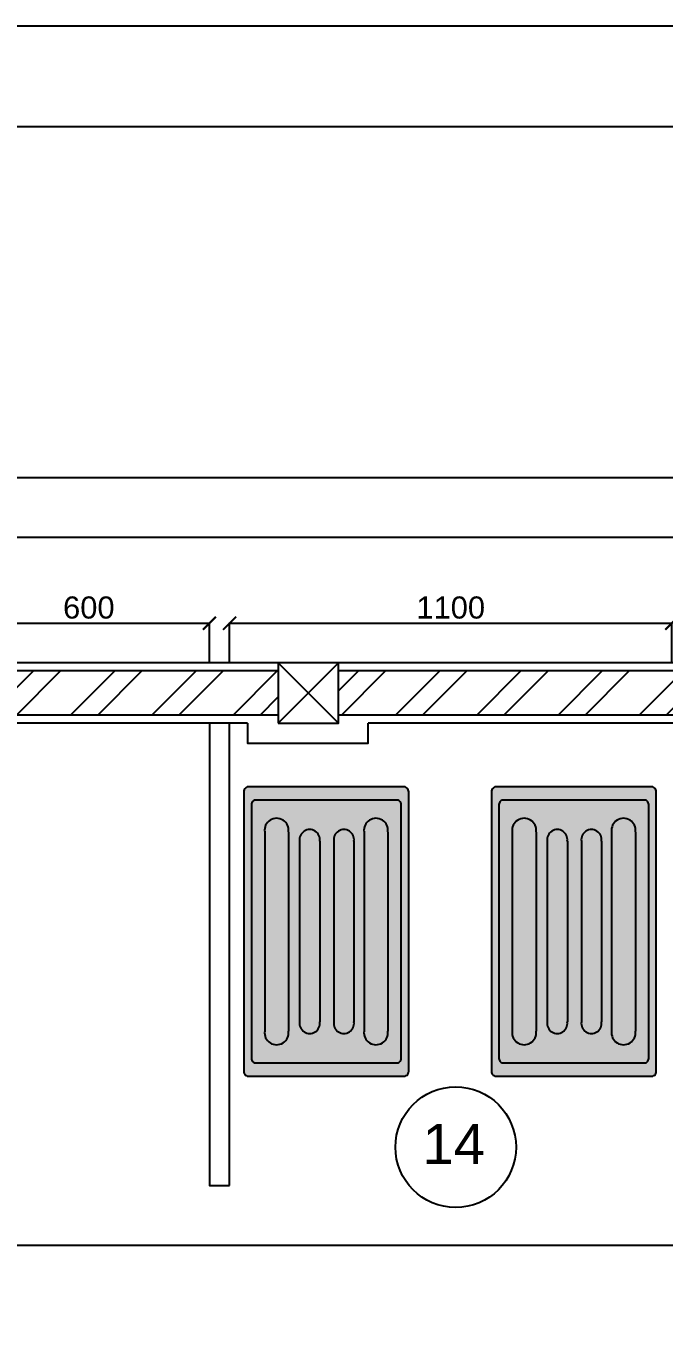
# Model space of a CAD drawing. Header units: millimetres. Extents: x -10849 to 51582, y -14593 to 28921.
# Drawn here: x 21033 to 22620, y 2456 to 5684 of the extents above; entities that cross this region are included whole.
import ezdxf

# ---------------------------------------------------------------- set-up
doc = ezdxf.new("R2010")
doc.units = ezdxf.units.MM
doc.styles.get("Standard").update_dxf_attribs({"font": 'arial.ttf'})
doc.dimstyles.new('ISO-25', dxfattribs={"dimtxt": 55, "dimasz": 32.5, "dimexe": 1.25, "dimexo": 0.625, "dimgap": 10.63, "dimtad": 1, "dimdec": 0, "dimtxsty": 'Standard', "dimblk": 'ARCHTICK', "dimcen": 2.5, "dimclrd": 40, "dimclre": 40, "dimclrt": 256, "dimadec": 0, "dimazin": 0, "dimtfac": 1, "dimtdec": 0, "dimtmove": 0, "dimatfit": 3, "dimldrblk": 'DOT', "dimfxl": 1, "dimarcsym": 0})

# ---------------------------------------------------------------- blocks, each defined once
blk = doc.blocks.new('_ArchTick')
at = {"color": 0, "linetype": 'ByBlock', "const_width": 0.15}
blk.add_lwpolyline([(-0.5, -0.5), (0.5, 0.5)], dxfattribs=at)
blk = doc.blocks.new('*D22')
at = {"color": 40, "lineweight": -2, "transparency": 16777216}
for p, q in [((17438.9, 4099.8), (17438.9, 4413.2)), ((17438.9, 4411.9), (23938.9, 4411.9)), ((23938.9, 4099.8), (23938.9, 4413.2))]:
    blk.add_line(p, q, dxfattribs=at)
at = {"layer": 'Defpoints', "color": 0, "transparency": 16777216}
for p in [(23938.9, 4411.9), (17438.9, 4099.1), (23938.9, 4099.1)]:
    blk.add_point(p, dxfattribs=at)
at = {"color": 40, "lineweight": -2, "transparency": 16777216, "xscale": 32.5, "yscale": 32.5, "zscale": 32.5, "rotation": 180}
blk.add_blockref('_ArchTick', (17438.9, 4411.9), dxfattribs=at)
at = {"color": 40, "lineweight": -2, "transparency": 16777216, "xscale": 32.5, "yscale": 32.5, "zscale": 32.5}
blk.add_blockref('_ArchTick', (23938.9, 4411.9), dxfattribs=at)
at = {"transparency": 16777216, "insert": (20688.9, 4450.7), "char_height": 55, "attachment_point": 5}
blk.add_mtext('6500', dxfattribs=at)
blk = doc.blocks.new('_Dot')
at = {"color": 0, "lineweight": -2}
blk.add_line((-0.5, 0), (-1, 0), dxfattribs=at)
at = {"color": 0, "const_width": 0.5}
blk.add_lwpolyline([(-0.25, 0, 1), (0.25, 0, 1)], format="xyb", close=True, dxfattribs=at)
blk = doc.blocks.new('*D28')
at = {"color": 40, "lineweight": -2, "transparency": 16777216}
for p, q in [((20889.1, 4099.8), (20889.1, 4199.1)), ((20889.1, 4197.8), (21489.2, 4197.8)), ((21489.2, 4099.8), (21489.2, 4199.1))]:
    blk.add_line(p, q, dxfattribs=at)
at = {"layer": 'Defpoints', "color": 0, "transparency": 16777216}
for p in [(21489.2, 4197.8), (20889.1, 4099.1), (21489.2, 4099.1)]:
    blk.add_point(p, dxfattribs=at)
at = {"color": 40, "lineweight": -2, "transparency": 16777216, "xscale": 32.5, "yscale": 32.5, "zscale": 32.5, "rotation": 180}
blk.add_blockref('_ArchTick', (20889.1, 4197.8), dxfattribs=at)
at = {"color": 40, "lineweight": -2, "transparency": 16777216, "xscale": 32.5, "yscale": 32.5, "zscale": 32.5}
blk.add_blockref('_ArchTick', (21489.2, 4197.8), dxfattribs=at)
at = {"transparency": 16777216, "insert": (21189.2, 4236.5), "char_height": 55, "attachment_point": 5}
blk.add_mtext('600', dxfattribs=at)
blk = doc.blocks.new('*D30')
at = {"color": 40, "lineweight": -2, "transparency": 16777216}
for p, q in [((21539.2, 4099.8), (21539.2, 4199.1)), ((21539.2, 4197.8), (22639.3, 4197.8)), ((22639.3, 4099.8), (22639.3, 4199.1))]:
    blk.add_line(p, q, dxfattribs=at)
at = {"layer": 'Defpoints', "color": 0, "transparency": 16777216}
for p in [(22639.3, 4197.8), (21539.2, 4099.1), (22639.3, 4099.1)]:
    blk.add_point(p, dxfattribs=at)
at = {"color": 40, "lineweight": -2, "transparency": 16777216, "xscale": 32.5, "yscale": 32.5, "zscale": 32.5, "rotation": 180}
blk.add_blockref('_ArchTick', (21539.2, 4197.8), dxfattribs=at)
at = {"color": 40, "lineweight": -2, "transparency": 16777216, "xscale": 32.5, "yscale": 32.5, "zscale": 32.5}
blk.add_blockref('_ArchTick', (22639.3, 4197.8), dxfattribs=at)
at = {"transparency": 16777216, "insert": (22089.3, 4236.5), "char_height": 55, "attachment_point": 5}
blk.add_mtext('1100', dxfattribs=at)
blk = doc.blocks.new('*D58')
at = {"color": 40, "lineweight": -2, "transparency": 16777216}
for p, q in [((15613.9, 4099.8), (15613.9, 4561.7)), ((15613.9, 4560.4), (24013.9, 4560.4)), ((24013.9, 4099.8), (24013.9, 4561.7))]:
    blk.add_line(p, q, dxfattribs=at)
at = {"layer": 'Defpoints', "color": 0, "transparency": 16777216}
for p in [(24013.9, 4560.4), (15613.9, 4099.1), (24013.9, 4099.1)]:
    blk.add_point(p, dxfattribs=at)
at = {"color": 40, "lineweight": -2, "transparency": 16777216, "xscale": 32.5, "yscale": 32.5, "zscale": 32.5, "rotation": 180}
blk.add_blockref('_ArchTick', (15613.9, 4560.4), dxfattribs=at)
at = {"color": 40, "lineweight": -2, "transparency": 16777216, "xscale": 32.5, "yscale": 32.5, "zscale": 32.5}
blk.add_blockref('_ArchTick', (24013.9, 4560.4), dxfattribs=at)
at = {"transparency": 16777216, "insert": (19813.9, 4599.2), "char_height": 55, "attachment_point": 5}
blk.add_mtext('8400', dxfattribs=at)

msp = doc.modelspace()

# ---------------------------------------------------------------- hatches: boundary and pattern name
h = msp.add_hatch()
h.set_pattern_fill('ANSI32', color=256, scale=15)
h.paths.add_polyline_path([(23938.9, 4079.1), (21810.5, 4079.1), (21810.5, 3969.1), (23938.9, 3969.1)])
h.paths.add_polyline_path([(21660.5, 4079.1), (19624.2, 4079.1), (19624.2, 3969.1), (21660.5, 3969.1)])
h.paths.add_polyline_path([(19474.2, 4079.1), (18124.2, 4079.1), (18124.2, 3969.1), (19474.2, 3969.1)])
h.paths.add_polyline_path([(17974.2, 4079.1), (17438.9, 4079.1), (17438.9, 3969.1), (17974.2, 3969.1)])
h.paths.add_polyline_path([(17288.9, 4079.1), (15688.9, 4079.1), (15688.9, 3969.1), (17288.9, 3969.1)])
h = msp.add_hatch(color=3)
h.dxf.hatch_style = 1
h.paths.add_polyline_path([(21974.6, 3070.7, 0.385733), (21984.8, 3083), (21984.8, 3779.3, 0.361798), (21974.6, 3790.7), (21585, 3790.7, 0.383826), (21574.8, 3778.4), (21574.8, 3081.9, 0.359921), (21585, 3070.7)])
h.paths.add_polyline_path([(21606, 3103.8, -0.44328), (21593.7, 3114), (21593.7, 3746.5, -0.468647), (21606, 3757.6), (21953.6, 3757.6, -0.445268), (21965.9, 3747.3), (21965.9, 3115, -0.470674), (21953.6, 3103.8)], flags=16)
h.paths.add_polyline_path([(21873.8, 3183), (21873.8, 3678.3, -1.150911), (21933, 3678.3), (21933, 3183, -1.150911)], flags=0)
h.paths.add_polyline_path([(21798.5, 3205.7), (21798.5, 3655.6, -1.150911), (21848.6, 3655.6), (21848.6, 3205.7, -1.150911)], flags=0)
h.paths.add_polyline_path([(21713.5, 3205.7), (21713.5, 3655.6, -1.150911), (21763.6, 3655.6), (21763.6, 3205.7, -1.150911)], flags=0)
h.paths.add_polyline_path([(21626.6, 3183), (21626.6, 3678.3, -1.150911), (21685.8, 3678.3), (21685.8, 3183, -1.150911)], flags=0)
h = msp.add_hatch(color=3)
h.dxf.hatch_style = 1
h.paths.add_polyline_path([(22590.4, 3070.7, 0.385733), (22600.6, 3083), (22600.6, 3779.3, 0.361798), (22590.4, 3790.7), (22200.8, 3790.7, 0.383826), (22190.6, 3778.4), (22190.6, 3081.9, 0.359921), (22200.8, 3070.7)])
h.paths.add_polyline_path([(22221.8, 3103.8, -0.44328), (22209.4, 3114), (22209.4, 3746.5, -0.468647), (22221.8, 3757.6), (22569.4, 3757.6, -0.445268), (22581.7, 3747.3), (22581.7, 3115, -0.470674), (22569.4, 3103.8)], flags=16)
h.paths.add_polyline_path([(22489.6, 3183), (22489.6, 3678.3, -1.150911), (22548.8, 3678.3), (22548.8, 3183, -1.150911)], flags=0)
h.paths.add_polyline_path([(22414.3, 3205.7), (22414.3, 3655.6, -1.150911), (22464.4, 3655.6), (22464.4, 3205.7, -1.150911)], flags=0)
h.paths.add_polyline_path([(22329.3, 3205.7), (22329.3, 3655.6, -1.150911), (22379.4, 3655.6), (22379.4, 3205.7, -1.150911)], flags=0)
h.paths.add_polyline_path([(22242.4, 3183), (22242.4, 3678.3, -1.150911), (22301.6, 3678.3), (22301.6, 3183, -1.150911)], flags=0)
h = msp.add_hatch(color=3)
h.dxf.hatch_style = 1
h.paths.add_polyline_path([(21956.7, 3103.8, 0.385733), (21965.9, 3115), (21965.9, 3747.3, 0.361798), (21956.7, 3757.6), (21602.9, 3757.6, 0.383826), (21593.7, 3746.5), (21593.7, 3114, 0.359921), (21602.9, 3103.8)])
h.paths.add_polyline_path([(21713.5, 3205.7), (21713.5, 3655.6, -1.150911), (21763.6, 3655.6), (21763.6, 3205.7, -1.150911)], flags=16)
h.paths.add_polyline_path([(21798.5, 3205.7), (21798.5, 3655.6, -1.150911), (21848.6, 3655.6), (21848.6, 3205.7, -1.150911)], flags=16)
h.paths.add_polyline_path([(21626.6, 3183), (21626.6, 3678.3, -1.150911), (21685.8, 3678.3), (21685.8, 3183, -1.150911)], flags=16)
h.paths.add_polyline_path([(21873.8, 3183), (21873.8, 3678.3, -1.150911), (21933, 3678.3), (21933, 3183, -1.150911)], flags=16)
h = msp.add_hatch(color=3)
h.dxf.hatch_style = 1
h.paths.add_polyline_path([(22572.5, 3103.8, 0.385733), (22581.7, 3115), (22581.7, 3747.3, 0.361798), (22572.5, 3757.6), (22218.7, 3757.6, 0.383826), (22209.4, 3746.5), (22209.4, 3114, 0.359921), (22218.7, 3103.8)])
h.paths.add_polyline_path([(22329.3, 3205.7), (22329.3, 3655.6, -1.150911), (22379.4, 3655.6), (22379.4, 3205.7, -1.150911)], flags=16)
h.paths.add_polyline_path([(22414.3, 3205.7), (22414.3, 3655.6, -1.150911), (22464.4, 3655.6), (22464.4, 3205.7, -1.150911)], flags=16)
h.paths.add_polyline_path([(22242.4, 3183), (22242.4, 3678.3, -1.150911), (22301.6, 3678.3), (22301.6, 3183, -1.150911)], flags=16)
h.paths.add_polyline_path([(22489.6, 3183), (22489.6, 3678.3, -1.150911), (22548.8, 3678.3), (22548.8, 3183, -1.150911)], flags=16)
at = {"true_color": 0xffffff}
h = msp.add_hatch(color=7, dxfattribs=at)
h.dxf.hatch_style = 1
h.paths.add_polyline_path([(21933, 3678.3, 1.150911), (21873.8, 3678.3), (21873.8, 3183, 1.150911), (21933, 3183)])
h.paths.add_polyline_path([(21798.5, 3205.7, 1.150911), (21848.6, 3205.7), (21848.6, 3655.6, 1.150911), (21798.5, 3655.6)])
h.paths.add_polyline_path([(21763.6, 3655.6, 1.150911), (21713.5, 3655.6), (21713.5, 3205.7, 1.150911), (21763.6, 3205.7)])
h.paths.add_polyline_path([(21626.6, 3183, 1.150911), (21685.8, 3183), (21685.8, 3678.3, 1.150911), (21626.6, 3678.3)])
h = msp.add_hatch(color=7, dxfattribs=at)
h.dxf.hatch_style = 1
h.paths.add_polyline_path([(22548.8, 3678.3, 1.150911), (22489.6, 3678.3), (22489.6, 3183, 1.150911), (22548.8, 3183)])
h.paths.add_polyline_path([(22414.3, 3205.7, 1.150911), (22464.4, 3205.7), (22464.4, 3655.6, 1.150911), (22414.3, 3655.6)])
h.paths.add_polyline_path([(22379.4, 3655.6, 1.150911), (22329.3, 3655.6), (22329.3, 3205.7, 1.150911), (22379.4, 3205.7)])
h.paths.add_polyline_path([(22242.4, 3183, 1.150911), (22301.6, 3183), (22301.6, 3678.3, 1.150911), (22242.4, 3678.3)])

# ---------------------------------------------------------------- linework, layer by layer
for points in [[(25563, -1075), (14228.9, -1075), (14228.9, 5683.9), (25563, 5683.9)], [(21660.5, 4079.1), (19624.2, 4079.1)], [(23938.9, 4079.1), (21810.5, 4079.1)], [(21660.5, 3969.1), (19624.2, 3969.1)], [(21539.2, 2799.1), (21539.2, 3949.1), (21489.2, 3949.1), (21489.2, 2799.1), (21539.2, 2799.1)], [(23938.9, 3969.1), (21810.5, 3969.1)], [(21574.8, 3779.3), (21574.8, 3081.9)], [(21974.6, 3790.7), (21585, 3790.7)], [(21984.8, 3081.9), (21984.8, 3779.3)], [(22190.6, 3779.3), (22190.6, 3081.9)], [(22590.4, 3790.7), (22200.8, 3790.7)], [(22600.6, 3081.9), (22600.6, 3779.3)], [(21593.7, 3747.3), (21593.7, 3114)], [(21593.7, 3747.3), (21593.7, 3114)], [(21956.7, 3757.6), (21602.9, 3757.6)], [(21956.7, 3757.6), (21602.9, 3757.6)], [(21965.9, 3114), (21965.9, 3747.3)], [(21965.9, 3114), (21965.9, 3747.3)], [(22209.4, 3747.3), (22209.4, 3114)], [(22209.4, 3747.3), (22209.4, 3114)], [(22572.5, 3757.6), (22218.7, 3757.6)], [(22572.5, 3757.6), (22218.7, 3757.6)], [(22581.7, 3114), (22581.7, 3747.3)], [(22581.7, 3114), (22581.7, 3747.3)], [(21626.6, 3678.3), (21626.6, 3183)], [(21685.8, 3678.3), (21685.8, 3183)], [(21713.5, 3655.6), (21713.5, 3205.7)], [(21763.6, 3655.6), (21763.6, 3205.7)], [(21798.5, 3655.6), (21798.5, 3205.7)], [(21848.6, 3655.6), (21848.6, 3205.7)], [(21873.8, 3678.3), (21873.8, 3183)], [(21933, 3678.3), (21933, 3183)], [(22242.4, 3678.3), (22242.4, 3183)], [(22301.6, 3678.3), (22301.6, 3183)], [(22329.3, 3655.6), (22329.3, 3205.7)], [(22379.4, 3655.6), (22379.4, 3205.7)], [(22414.3, 3655.6), (22414.3, 3205.7)], [(22464.4, 3655.6), (22464.4, 3205.7)], [(22489.6, 3678.3), (22489.6, 3183)], [(22548.8, 3678.3), (22548.8, 3183)], [(21602.9, 3103.8), (21956.7, 3103.8)], [(21602.9, 3103.8), (21956.7, 3103.8)], [(22218.7, 3103.8), (22572.5, 3103.8)], [(22218.7, 3103.8), (22572.5, 3103.8)], [(21585, 3070.7), (21974.6, 3070.7)], [(22200.8, 3070.7), (22590.4, 3070.7)]]:
    msp.add_lwpolyline(points)
msp.add_lwpolyline([(14478.9, 5433.9), (25313, 5433.9), (25313, -825), (14478.9, -825)], close=True)
at = {"color": 240, "true_color": 0xed1f24}
for points in [[(23758.9, 1199.1), (24088.9, 1199.1), (24088.9, 4099.1), (17288.9, 4099.1)], [(21810.5, 4099.1), (21660.5, 3949.1)], [(21660.5, 4099.1), (21810.5, 3949.1)], [(21583.7, 3949.1), (19699.2, 3949.1)], [(21583.7, 3949.1), (21583.7, 3899.1), (21883.7, 3899.1), (21883.7, 3949.1)], [(23758.9, 3949.1), (21883.7, 3949.1)]]:
    msp.add_lwpolyline(points, dxfattribs=at)
msp.add_lwpolyline([(21660.5, 3949.1), (21810.5, 3949.1), (21810.5, 4099.1), (21660.5, 4099.1)], close=True, dxfattribs=at)
at = {"color": 252, "true_color": 0x939598}
msp.add_lwpolyline([(24617, 2649.1), (14761.8, 2649.1)], dxfattribs=at)
at = {"color": 5}
msp.add_circle((22101.7, 2894.1), 150, dxfattribs=at)
for centre, radius, start, end in [((21586.7, 3778.9), 11.9, 81.7762, 182.2162), ((21972.9, 3778.9), 11.9, 357.7838, 98.2238), ((22202.5, 3778.9), 11.9, 81.7762, 182.2162), ((22588.7, 3778.9), 11.9, 357.7838, 98.2238), ((21604.5, 3746.9), 10.8, 81.7762, 182.2162), ((21604.5, 3746.9), 10.8, 81.7762, 182.2162), ((21955.1, 3746.9), 10.8, 357.7838, 98.2238), ((21955.1, 3746.9), 10.8, 357.7838, 98.2238), ((22220.2, 3746.9), 10.8, 81.7762, 182.2162), ((22220.2, 3746.9), 10.8, 81.7762, 182.2162), ((22570.9, 3746.9), 10.8, 357.7838, 98.2238), ((22570.9, 3746.9), 10.8, 357.7838, 98.2238), ((21656.2, 3682.5), 29.9, 351.9733, 188.0267), ((21903.4, 3682.5), 29.9, 351.9733, 188.0267), ((22272, 3682.5), 29.9, 351.9733, 188.0267), ((22519.2, 3682.5), 29.9, 351.9733, 188.0267), ((21738.6, 3659.2), 25.3, 351.9733, 188.0267), ((21823.6, 3659.2), 25.3, 351.9733, 188.0267), ((22354.3, 3659.2), 25.3, 351.9733, 188.0267), ((22439.4, 3659.2), 25.3, 351.9733, 188.0267), ((21738.6, 3202.2), 25.3, 171.9733, 8.0267), ((21823.6, 3202.2), 25.3, 171.9733, 8.0267), ((22354.3, 3202.2), 25.3, 171.9733, 8.0267), ((22439.4, 3202.2), 25.3, 171.9733, 8.0267), ((21656.2, 3178.8), 29.9, 171.9733, 8.0267), ((21903.4, 3178.8), 29.9, 171.9733, 8.0267), ((22272, 3178.8), 29.9, 171.9733, 8.0267), ((22519.2, 3178.8), 29.9, 171.9733, 8.0267), ((21604.5, 3114.5), 10.8, 177.7838, 278.2238), ((21604.5, 3114.5), 10.8, 177.7838, 278.2238), ((21955.1, 3114.5), 10.8, 261.7762, 2.2162), ((21955.1, 3114.5), 10.8, 261.7762, 2.2162), ((22220.2, 3114.5), 10.8, 177.7838, 278.2238), ((22220.2, 3114.5), 10.8, 177.7838, 278.2238), ((22570.9, 3114.5), 10.8, 261.7762, 2.2162), ((22570.9, 3114.5), 10.8, 261.7762, 2.2162), ((21586.7, 3082.4), 11.9, 177.7838, 278.2238), ((21972.9, 3082.4), 11.9, 261.7762, 2.2162), ((22202.5, 3082.4), 11.9, 177.7838, 278.2238), ((22588.7, 3082.4), 11.9, 261.7762, 2.2162)]:
    msp.add_arc(centre, radius, start, end)

# ---------------------------------------------------------------- texts
at = {"color": 5, "insert": (22008.1, 2951.8), "char_height": 100, "attachment_point": 1}
msp.add_mtext_dynamic_manual_height_columns('\\pxqc;14', width=177.239, gutter_width=12.5, heights=[0], dxfattribs=at)

# ---------------------------------------------------------------- dimensions: what is measured, and where the dimension line sits
for base, p1, p2, picture, middle in [((24013.9, 4560.4), (15613.9, 4099.1), (24013.9, 4099.1), '*D58', (19813.9, 4599.2)), ((23938.9, 4411.9), (17438.9, 4099.1), (23938.9, 4099.1), '*D22', (20688.9, 4450.7)), ((21489.2, 4197.8), (20889.1, 4099.1), (21489.2, 4099.1), '*D28', (21189.2, 4236.5)), ((22639.3, 4197.8), (21539.2, 4099.1), (22639.3, 4099.1), '*D30', (22089.3, 4236.5))]:
    dim = msp.add_linear_dim(base=base, p1=p1, p2=p2, dimstyle='ISO-25')
    dim.commit()
    dim.dimension.update_dxf_attribs({"geometry": picture, "text_midpoint": middle})

doc.saveas('drawing.dxf')
